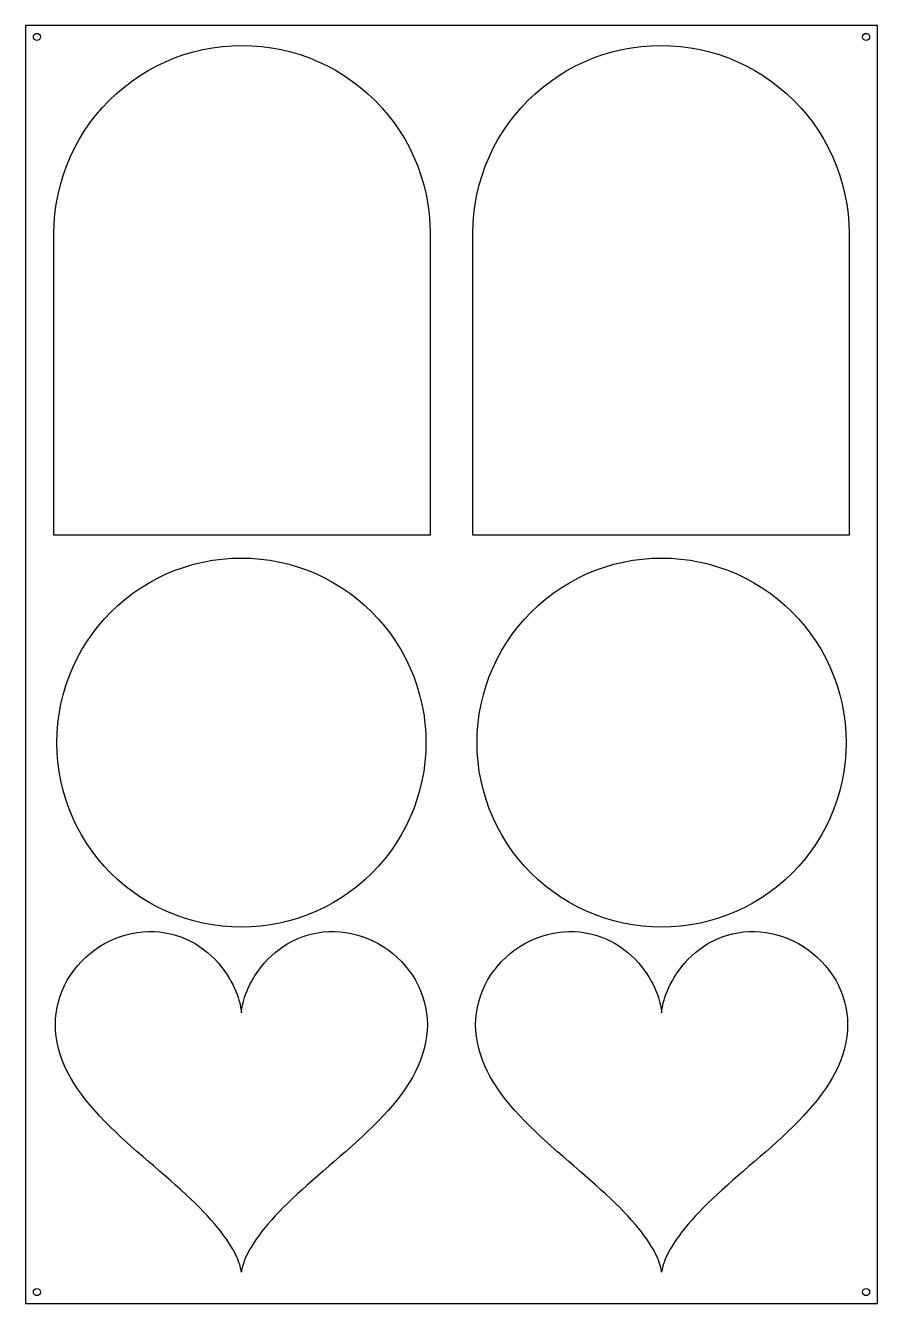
# Model space of a CAD drawing. Header units: millimetres. Extents: x 0 to 600, y 0 to 900.
import ezdxf

# ---------------------------------------------------------------- set-up
doc = ezdxf.new("R2010")
doc.units = ezdxf.units.MM
doc.layers.add('CUT', color=6, linetype='Continuous')
doc.layers.add('REG', color=7, linetype='Continuous')

msp = doc.modelspace()

# ---------------------------------------------------------------- linework, layer by layer
at = {"layer": 'CUT'}
for points in [[(20, 541), (20, 753.5), (20, 753.5), (20.18, 760.43), (20.73, 767.35), (21.63, 774.23), (22.9, 781.05), (24.51, 787.79), (26.49, 794.44), (28.8, 800.98), (31.46, 807.39), (34.44, 813.65), (37.75, 819.75), (41.38, 825.66), (45.31, 831.38), (49.53, 836.88), (54.03, 842.16), (58.81, 847.19), (63.84, 851.97), (69.12, 856.47), (74.62, 860.69), (80.34, 864.62), (86.25, 868.25), (92.35, 871.56), (98.61, 874.54), (105.02, 877.2), (111.56, 879.51), (118.21, 881.49), (124.95, 883.1), (131.77, 884.37), (138.65, 885.27), (145.57, 885.82), (152.5, 886), (159.43, 885.82), (166.35, 885.27), (173.23, 884.37), (180.05, 883.1), (186.79, 881.49), (193.44, 879.51), (199.98, 877.2), (206.39, 874.54), (212.65, 871.56), (218.75, 868.25), (224.66, 864.62), (230.38, 860.69), (235.88, 856.47), (241.16, 851.97), (246.19, 847.19), (250.97, 842.16), (255.47, 836.88), (259.69, 831.38), (263.62, 825.66), (267.25, 819.75), (270.56, 813.65), (273.54, 807.39), (276.2, 800.98), (278.51, 794.44), (280.49, 787.79), (282.1, 781.05), (283.37, 774.23), (284.27, 767.35), (284.82, 760.43), (285, 753.5), (285, 541)], [(315, 541), (315, 753.5), (315, 753.5), (315.18, 760.43), (315.73, 767.35), (316.63, 774.23), (317.9, 781.05), (319.51, 787.79), (321.49, 794.44), (323.8, 800.98), (326.46, 807.39), (329.44, 813.65), (332.75, 819.75), (336.38, 825.66), (340.31, 831.38), (344.53, 836.88), (349.03, 842.16), (353.81, 847.19), (358.84, 851.97), (364.12, 856.47), (369.62, 860.69), (375.34, 864.62), (381.25, 868.25), (387.35, 871.56), (393.61, 874.54), (400.02, 877.2), (406.56, 879.51), (413.21, 881.49), (419.95, 883.1), (426.77, 884.37), (433.65, 885.27), (440.57, 885.82), (447.5, 886), (454.43, 885.82), (461.35, 885.27), (468.23, 884.37), (475.05, 883.1), (481.79, 881.49), (488.44, 879.51), (494.98, 877.2), (501.39, 874.54), (507.65, 871.56), (513.75, 868.25), (519.66, 864.62), (525.38, 860.69), (530.88, 856.47), (536.16, 851.97), (541.19, 847.19), (545.97, 842.16), (550.47, 836.88), (554.69, 831.38), (558.62, 825.66), (562.25, 819.75), (565.56, 813.65), (568.54, 807.39), (571.2, 800.98), (573.51, 794.44), (575.49, 787.79), (577.1, 781.05), (578.37, 774.23), (579.27, 767.35), (579.82, 760.43), (580, 753.5), (580, 541)], [(282, 395), (281.82, 388.2), (281.29, 381.41), (280.4, 374.66), (279.16, 367.97), (277.57, 361.35), (275.64, 354.83), (273.37, 348.41), (270.76, 342.12), (267.83, 335.98), (264.58, 330), (261.03, 324.2), (257.17, 318.59), (253.03, 313.19), (248.61, 308.01), (243.92, 303.08), (238.99, 298.39), (233.81, 293.97), (228.41, 289.83), (222.8, 285.97), (217, 282.42), (211.02, 279.17), (204.88, 276.24), (198.59, 273.63), (192.17, 271.36), (185.65, 269.43), (179.03, 267.84), (172.34, 266.6), (165.59, 265.71), (158.8, 265.18), (152, 265), (145.2, 265.18), (138.41, 265.71), (131.66, 266.6), (124.97, 267.84), (118.35, 269.43), (111.83, 271.36), (105.41, 273.63), (99.12, 276.24), (92.98, 279.17), (87, 282.42), (81.2, 285.97), (75.59, 289.83), (70.19, 293.97), (65.01, 298.39), (60.08, 303.08), (55.39, 308.01), (50.97, 313.19), (46.83, 318.59), (42.97, 324.2), (39.42, 330), (36.17, 335.98), (33.24, 342.12), (30.63, 348.41), (28.36, 354.83), (26.43, 361.35), (24.84, 367.97), (23.6, 374.66), (22.71, 381.41), (22.18, 388.2), (22, 395), (22.18, 401.8), (22.71, 408.59), (23.6, 415.34), (24.84, 422.03), (26.43, 428.65), (28.36, 435.17), (30.63, 441.59), (33.24, 447.88), (36.17, 454.02), (39.42, 460), (42.97, 465.8), (46.83, 471.41), (50.97, 476.81), (55.39, 481.99), (60.08, 486.92), (65.01, 491.61), (70.19, 496.03), (75.59, 500.17), (81.2, 504.03), (87, 507.58), (92.98, 510.83), (99.12, 513.76), (105.41, 516.37), (111.83, 518.64), (118.35, 520.57), (124.97, 522.16), (131.66, 523.4), (138.41, 524.29), (145.2, 524.82), (152, 525), (158.8, 524.82), (165.59, 524.29), (172.34, 523.4), (179.03, 522.16), (185.65, 520.57), (192.17, 518.64), (198.59, 516.37), (204.88, 513.76), (211.02, 510.83), (217, 507.58), (222.8, 504.03), (228.41, 500.17), (233.81, 496.03), (238.99, 491.61), (243.92, 486.92), (248.61, 481.99), (253.03, 476.81), (257.17, 471.41), (261.03, 465.8), (264.58, 460), (267.83, 454.02), (270.76, 447.88), (273.37, 441.59), (275.64, 435.17), (277.57, 428.65), (279.16, 422.03), (280.4, 415.34), (281.29, 408.59), (281.82, 401.8)], [(578, 395), (577.82, 388.2), (577.29, 381.41), (576.4, 374.66), (575.16, 367.97), (573.57, 361.35), (571.64, 354.83), (569.37, 348.41), (566.76, 342.12), (563.83, 335.98), (560.58, 330), (557.03, 324.2), (553.17, 318.59), (549.03, 313.19), (544.61, 308.01), (539.92, 303.08), (534.99, 298.39), (529.81, 293.97), (524.41, 289.83), (518.8, 285.97), (513, 282.42), (507.02, 279.17), (500.88, 276.24), (494.59, 273.63), (488.17, 271.36), (481.65, 269.43), (475.03, 267.84), (468.34, 266.6), (461.59, 265.71), (454.8, 265.18), (448, 265), (441.2, 265.18), (434.41, 265.71), (427.66, 266.6), (420.97, 267.84), (414.35, 269.43), (407.83, 271.36), (401.41, 273.63), (395.12, 276.24), (388.98, 279.17), (383, 282.42), (377.2, 285.97), (371.59, 289.83), (366.19, 293.97), (361.01, 298.39), (356.08, 303.08), (351.39, 308.01), (346.97, 313.19), (342.83, 318.59), (338.97, 324.2), (335.42, 330), (332.17, 335.98), (329.24, 342.12), (326.63, 348.41), (324.36, 354.83), (322.43, 361.35), (320.84, 367.97), (319.6, 374.66), (318.71, 381.41), (318.18, 388.2), (318, 395), (318.18, 401.8), (318.71, 408.59), (319.6, 415.34), (320.84, 422.03), (322.43, 428.65), (324.36, 435.17), (326.63, 441.59), (329.24, 447.88), (332.17, 454.02), (335.42, 460), (338.97, 465.8), (342.83, 471.41), (346.97, 476.81), (351.39, 481.99), (356.08, 486.92), (361.01, 491.61), (366.19, 496.03), (371.59, 500.17), (377.2, 504.03), (383, 507.58), (388.98, 510.83), (395.12, 513.76), (401.41, 516.37), (407.83, 518.64), (414.35, 520.57), (420.97, 522.16), (427.66, 523.4), (434.41, 524.29), (441.2, 524.82), (448, 525), (454.8, 524.82), (461.59, 524.29), (468.34, 523.4), (475.03, 522.16), (481.65, 520.57), (488.17, 518.64), (494.59, 516.37), (500.88, 513.76), (507.02, 510.83), (513, 507.58), (518.8, 504.03), (524.41, 500.17), (529.81, 496.03), (534.99, 491.61), (539.92, 486.92), (544.61, 481.99), (549.03, 476.81), (553.17, 471.41), (557.03, 465.8), (560.58, 460), (563.83, 454.02), (566.76, 447.88), (569.37, 441.59), (571.64, 435.17), (573.57, 428.65), (575.16, 422.03), (576.4, 415.34), (577.29, 408.59), (577.82, 401.8)], [(152, 204.56), (152, 204.68), (152.02, 205.03), (152.06, 205.6), (152.15, 206.41), (152.29, 207.43), (152.5, 208.66), (152.79, 210.09), (153.18, 211.71), (153.67, 213.5), (154.27, 215.45), (155, 217.55), (155.87, 219.78), (156.87, 222.12), (158.03, 224.55), (159.34, 227.05), (160.81, 229.6), (162.45, 232.18), (164.26, 234.77), (166.23, 237.35), (168.38, 239.9), (170.69, 242.39), (173.16, 244.82), (175.8, 247.15), (178.6, 249.37), (181.55, 251.45), (184.65, 253.4), (187.88, 255.17), (191.25, 256.77), (194.73, 258.18), (198.32, 259.38), (202, 260.37), (205.76, 261.13), (209.6, 261.66), (213.49, 261.95), (217.41, 262), (221.37, 261.8), (225.33, 261.35), (229.28, 260.65), (233.2, 259.7), (237.09, 258.5), (240.91, 257.06), (244.66, 255.39), (248.32, 253.49), (251.88, 251.36), (255.3, 249.02), (258.59, 246.48), (261.73, 243.75), (264.69, 240.84), (267.47, 237.75), (270.06, 234.51), (272.44, 231.12), (274.6, 227.61), (276.53, 223.97), (278.22, 220.23), (279.67, 216.39), (280.86, 212.48), (281.79, 208.5), (282.46, 204.46), (282.87, 200.38), (283, 196.26), (282.87, 192.13), (282.46, 187.98), (281.79, 183.82), (280.86, 179.67), (279.67, 175.53), (278.22, 171.41), (276.53, 167.31), (274.6, 163.24), (272.44, 159.2), (270.06, 155.2), (267.47, 151.23), (264.69, 147.31), (261.73, 143.43), (258.59, 139.59), (255.3, 135.79), (251.88, 132.04), (248.32, 128.33), (244.66, 124.66), (240.91, 121.02), (237.09, 117.43), (233.2, 113.87), (229.28, 110.35), (225.33, 106.87), (221.37, 103.41), (217.41, 99.99), (213.49, 96.6), (209.6, 93.24), (205.76, 89.91), (202, 86.62), (198.32, 83.35), (194.73, 80.12), (191.25, 76.93), (187.88, 73.77), (184.65, 70.65), (181.55, 67.58), (178.6, 64.56), (175.8, 61.59), (173.16, 58.68), (170.69, 55.83), (168.38, 53.05), (166.23, 50.35), (164.26, 47.72), (162.45, 45.19), (160.81, 42.75), (159.34, 40.42), (158.03, 38.19), (156.87, 36.08), (155.87, 34.1), (155, 32.24), (154.27, 30.52), (153.67, 28.95), (153.18, 27.52), (152.79, 26.25), (152.5, 25.13), (152.29, 24.19), (152.15, 23.4), (152.06, 22.79), (152.02, 22.35), (152, 22.09), (152, 22), (152, 22.09), (151.98, 22.35), (151.94, 22.79), (151.85, 23.4), (151.71, 24.19), (151.5, 25.13), (151.21, 26.25), (150.82, 27.52), (150.33, 28.95), (149.73, 30.52), (149, 32.24), (148.13, 34.1), (147.13, 36.08), (145.97, 38.19), (144.66, 40.42), (143.19, 42.75), (141.55, 45.19), (139.74, 47.72), (137.77, 50.35), (135.63, 53.05), (133.31, 55.83), (130.84, 58.68), (128.2, 61.59), (125.4, 64.56), (122.45, 67.58), (119.35, 70.65), (116.12, 73.77), (112.75, 76.93), (109.27, 80.12), (105.68, 83.35), (102, 86.62), (98.24, 89.91), (94.4, 93.24), (90.51, 96.6), (86.59, 99.99), (82.63, 103.41), (78.67, 106.87), (74.72, 110.35), (70.8, 113.87), (66.91, 117.43), (63.09, 121.02), (59.34, 124.66), (55.68, 128.33), (52.12, 132.04), (48.7, 135.79), (45.41, 139.59), (42.27, 143.43), (39.31, 147.31), (36.53, 151.23), (33.94, 155.2), (31.56, 159.2), (29.4, 163.24), (27.47, 167.31), (25.78, 171.41), (24.33, 175.53), (23.14, 179.67), (22.21, 183.82), (21.54, 187.98), (21.13, 192.13), (21, 196.26), (21.13, 200.38), (21.54, 204.46), (22.21, 208.5), (23.14, 212.48), (24.33, 216.39), (25.78, 220.23), (27.47, 223.97), (29.4, 227.61), (31.56, 231.12), (33.94, 234.51), (36.53, 237.75), (39.31, 240.84), (42.27, 243.75), (45.41, 246.48), (48.7, 249.02), (52.12, 251.36), (55.68, 253.49), (59.34, 255.39), (63.09, 257.06), (66.91, 258.5), (70.8, 259.7), (74.72, 260.65), (78.67, 261.35), (82.63, 261.8), (86.59, 262), (90.51, 261.95), (94.4, 261.66), (98.24, 261.13), (102, 260.37), (105.68, 259.38), (109.27, 258.18), (112.75, 256.77), (116.12, 255.17), (119.35, 253.4), (122.45, 251.45), (125.4, 249.37), (128.2, 247.15), (130.84, 244.82), (133.31, 242.39), (135.63, 239.9), (137.77, 237.35), (139.74, 234.77), (141.55, 232.18), (143.19, 229.6), (144.66, 227.05), (145.97, 224.55), (147.13, 222.12), (148.13, 219.78), (149, 217.55), (149.73, 215.45), (150.33, 213.5), (150.82, 211.71), (151.21, 210.09), (151.5, 208.66), (151.71, 207.43), (151.85, 206.41), (151.94, 205.6), (151.98, 205.03), (152, 204.68)], [(448, 204.56), (448, 204.68), (448.02, 205.03), (448.06, 205.6), (448.15, 206.41), (448.29, 207.43), (448.5, 208.66), (448.79, 210.09), (449.18, 211.71), (449.67, 213.5), (450.27, 215.45), (451, 217.55), (451.87, 219.78), (452.87, 222.12), (454.03, 224.55), (455.34, 227.05), (456.81, 229.6), (458.45, 232.18), (460.26, 234.77), (462.23, 237.35), (464.38, 239.9), (466.69, 242.39), (469.16, 244.82), (471.8, 247.15), (474.6, 249.37), (477.55, 251.45), (480.65, 253.4), (483.88, 255.17), (487.25, 256.77), (490.73, 258.18), (494.32, 259.38), (498, 260.37), (501.76, 261.13), (505.6, 261.66), (509.49, 261.95), (513.41, 262), (517.37, 261.8), (521.33, 261.35), (525.28, 260.65), (529.2, 259.7), (533.09, 258.5), (536.91, 257.06), (540.66, 255.39), (544.32, 253.49), (547.88, 251.36), (551.3, 249.02), (554.59, 246.48), (557.73, 243.75), (560.69, 240.84), (563.47, 237.75), (566.06, 234.51), (568.44, 231.12), (570.6, 227.61), (572.53, 223.97), (574.22, 220.23), (575.67, 216.39), (576.86, 212.48), (577.79, 208.5), (578.46, 204.46), (578.87, 200.38), (579, 196.26), (578.87, 192.13), (578.46, 187.98), (577.79, 183.82), (576.86, 179.67), (575.67, 175.53), (574.22, 171.41), (572.53, 167.31), (570.6, 163.24), (568.44, 159.2), (566.06, 155.2), (563.47, 151.23), (560.69, 147.31), (557.73, 143.43), (554.59, 139.59), (551.3, 135.79), (547.88, 132.04), (544.32, 128.33), (540.66, 124.66), (536.91, 121.02), (533.09, 117.43), (529.2, 113.87), (525.28, 110.35), (521.33, 106.87), (517.37, 103.41), (513.41, 99.99), (509.49, 96.6), (505.6, 93.24), (501.76, 89.91), (498, 86.62), (494.32, 83.35), (490.73, 80.12), (487.25, 76.93), (483.88, 73.77), (480.65, 70.65), (477.55, 67.58), (474.6, 64.56), (471.8, 61.59), (469.16, 58.68), (466.69, 55.83), (464.38, 53.05), (462.23, 50.35), (460.26, 47.72), (458.45, 45.19), (456.81, 42.75), (455.34, 40.42), (454.03, 38.19), (452.87, 36.08), (451.87, 34.1), (451, 32.24), (450.27, 30.52), (449.67, 28.95), (449.18, 27.52), (448.79, 26.25), (448.5, 25.13), (448.29, 24.19), (448.15, 23.4), (448.06, 22.79), (448.02, 22.35), (448, 22.09), (448, 22), (448, 22.09), (447.98, 22.35), (447.94, 22.79), (447.85, 23.4), (447.71, 24.19), (447.5, 25.13), (447.21, 26.25), (446.82, 27.52), (446.33, 28.95), (445.73, 30.52), (445, 32.24), (444.13, 34.1), (443.13, 36.08), (441.97, 38.19), (440.66, 40.42), (439.19, 42.75), (437.55, 45.19), (435.74, 47.72), (433.77, 50.35), (431.62, 53.05), (429.31, 55.83), (426.84, 58.68), (424.2, 61.59), (421.4, 64.56), (418.45, 67.58), (415.35, 70.65), (412.12, 73.77), (408.75, 76.93), (405.27, 80.12), (401.68, 83.35), (398, 86.62), (394.24, 89.91), (390.4, 93.24), (386.51, 96.6), (382.59, 99.99), (378.63, 103.41), (374.67, 106.87), (370.72, 110.35), (366.8, 113.87), (362.91, 117.43), (359.09, 121.02), (355.34, 124.66), (351.68, 128.33), (348.12, 132.04), (344.7, 135.79), (341.41, 139.59), (338.27, 143.43), (335.31, 147.31), (332.53, 151.23), (329.94, 155.2), (327.56, 159.2), (325.4, 163.24), (323.47, 167.31), (321.78, 171.41), (320.33, 175.53), (319.14, 179.67), (318.21, 183.82), (317.54, 187.98), (317.13, 192.13), (317, 196.26), (317.13, 200.38), (317.54, 204.46), (318.21, 208.5), (319.14, 212.48), (320.33, 216.39), (321.78, 220.23), (323.47, 223.97), (325.4, 227.61), (327.56, 231.12), (329.94, 234.51), (332.53, 237.75), (335.31, 240.84), (338.27, 243.75), (341.41, 246.48), (344.7, 249.02), (348.12, 251.36), (351.68, 253.49), (355.34, 255.39), (359.09, 257.06), (362.91, 258.5), (366.8, 259.7), (370.72, 260.65), (374.67, 261.35), (378.63, 261.8), (382.59, 262), (386.51, 261.95), (390.4, 261.66), (394.24, 261.13), (398, 260.37), (401.68, 259.38), (405.27, 258.18), (408.75, 256.77), (412.12, 255.17), (415.35, 253.4), (418.45, 251.45), (421.4, 249.37), (424.2, 247.15), (426.84, 244.82), (429.31, 242.39), (431.62, 239.9), (433.77, 237.35), (435.74, 234.77), (437.55, 232.18), (439.19, 229.6), (440.66, 227.05), (441.97, 224.55), (443.13, 222.12), (444.13, 219.78), (445, 217.55), (445.73, 215.45), (446.33, 213.5), (446.82, 211.71), (447.21, 210.09), (447.5, 208.66), (447.71, 207.43), (447.85, 206.41), (447.94, 205.6), (447.98, 205.03), (448, 204.68)]]:
    msp.add_lwpolyline(points, close=True, dxfattribs=at)
at = {"layer": 'REG'}
msp.add_lwpolyline([(0, 0), (600, 0), (600, 900), (0, 900)], close=True, dxfattribs=at)
for centre in [(8, 892), (592, 892), (8, 8), (592, 8)]:
    msp.add_circle(centre, 2.5, dxfattribs=at)

doc.saveas('drawing.dxf')
